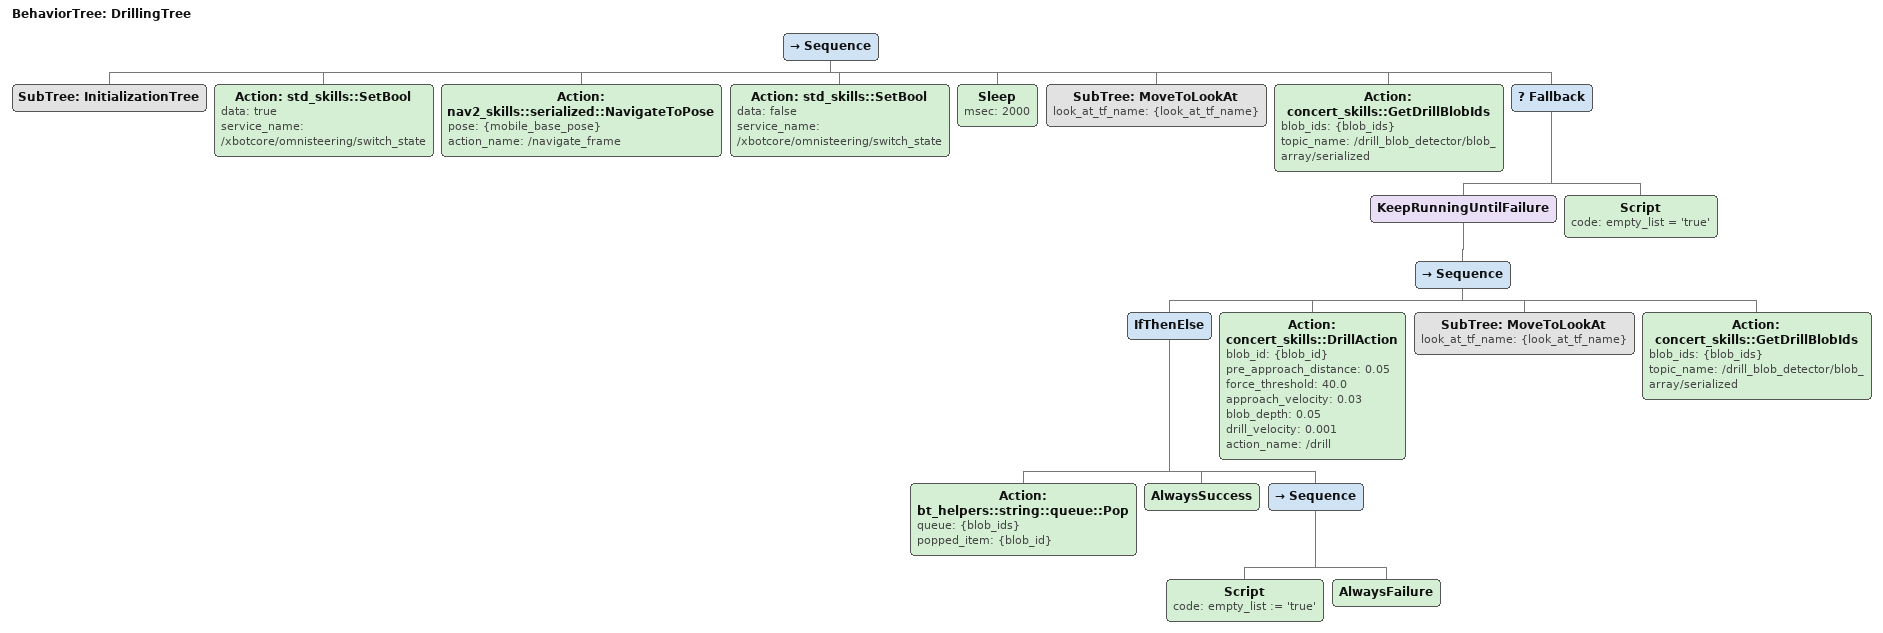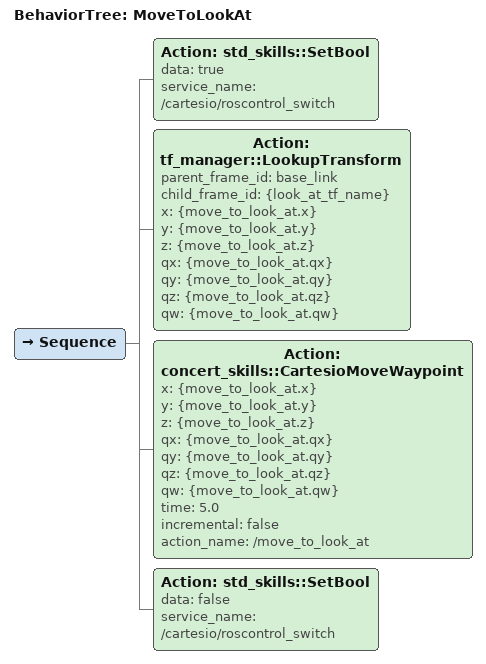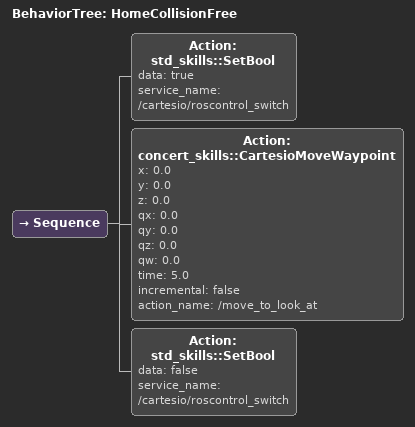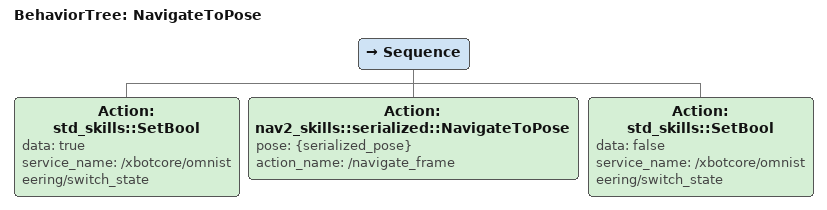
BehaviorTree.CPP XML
<?xml version="1.0"?>
<root
        BTCPP_format="4"
        main_tree_to_execute="DrillingTree">
    <include path="initialization.xml"/>
    <BehaviorTree ID="DrillingTree">
        <Sequence>
            <SubTree ID="InitializationTree"/>
            <Action
                    ID="std_skills::SetBool"
                    data="true"
                    service_name="/xbotcore/omnisteering/switch_state"/>
            <Action
                    ID="nav2_skills::serialized::NavigateToPose"
                    pose="{mobile_base_pose}"
                    action_name="/navigate_frame"/>
            <Action
                    ID="std_skills::SetBool"
                    data="false"
                    service_name="/xbotcore/omnisteering/switch_state"/>
            <Sleep msec="2000"/>
            <SubTree
                    ID="MoveToLookAt"
                    look_at_tf_name="{look_at_tf_name}"/>
            <Action
                    ID="concert_skills::GetDrillBlobIds"
                    blob_ids="{blob_ids}"
                    topic_name="/drill_blob_detector/blob_array/serialized"/>

            <Fallback>
                <KeepRunningUntilFailure>
                    <Sequence>
                        <IfThenElse>
                            <Action
                                    ID="bt_helpers::string::queue::Pop"
                                    queue="{blob_ids}"
                                    popped_item="{blob_id}"/>
                            <AlwaysSuccess/>
                            <Sequence>
                                <Script code=" empty_list := 'true' "/>
                                <AlwaysFailure/>
                            </Sequence>
                        </IfThenElse>
                        <Action
                                ID="concert_skills::DrillAction"
                                blob_id="{blob_id}"
                                pre_approach_distance="0.05"
                                force_threshold="40.0"
                                approach_velocity="0.03"
                                blob_depth="0.05"
                                drill_velocity="0.001"
                                action_name="/drill"/>
                        <SubTree
                                ID="MoveToLookAt"
                                look_at_tf_name="{look_at_tf_name}"/>
                        <Action
                                ID="concert_skills::GetDrillBlobIds"
                                blob_ids="{blob_ids}"
                                topic_name="/drill_blob_detector/blob_array/serialized"/>
                    </Sequence>
                </KeepRunningUntilFailure>
                <Script code=" empty_list = 'true' "/>
            </Fallback>
        </Sequence>
    </BehaviorTree>

    <BehaviorTree ID="MoveToLookAt">
        <Sequence>
            <Action
                    ID="std_skills::SetBool"
                    data="true"
                    service_name="/cartesio/roscontrol_switch"/>
            <Action
                    ID="tf_manager::LookupTransform"
                    parent_frame_id="base_link"
                    child_frame_id="{look_at_tf_name}"
                    x="{move_to_look_at.x}"
                    y="{move_to_look_at.y}"
                    z="{move_to_look_at.z}"
                    qx="{move_to_look_at.qx}"
                    qy="{move_to_look_at.qy}"
                    qz="{move_to_look_at.qz}"
                    qw="{move_to_look_at.qw}"/>
            <Action
                    ID="concert_skills::CartesioMoveWaypoint"
                    x="{move_to_look_at.x}"
                    y="{move_to_look_at.y}"
                    z="{move_to_look_at.z}"
                    qx="{move_to_look_at.qx}"
                    qy="{move_to_look_at.qy}"
                    qz="{move_to_look_at.qz}"
                    qw="{move_to_look_at.qw}"
                    time="5.0"
                    incremental="false"
                    action_name="/move_to_look_at"/>
            <Action
                    ID="std_skills::SetBool"
                    data="false"
                    service_name="/cartesio/roscontrol_switch"/>
        </Sequence>
    </BehaviorTree>

    <BehaviorTree ID="HomeCollisionFree">
        <Sequence>
            <Action
                    ID="std_skills::SetBool"
                    data="true"
                    service_name="/cartesio/roscontrol_switch"/>
            <Action
                    ID="concert_skills::CartesioMoveWaypoint"
                    x="0.0"
                    y="0.0"
                    z="0.0"
                    qx="0.0"
                    qy="0.0"
                    qz="0.0"
                    qw="0.0"
                    time="5.0"
                    incremental="false"
                    action_name="/move_to_look_at"/>
            <Action
                    ID="std_skills::SetBool"
                    data="false"
                    service_name="/cartesio/roscontrol_switch"/>
        </Sequence>
    </BehaviorTree>

    <BehaviorTree ID="NavigateToPose">
        <Sequence>

            <Action
                    ID="std_skills::SetBool"
                    data="true"
                    service_name="/xbotcore/omnisteering/switch_state"/>
            <Action
                    ID="nav2_skills::serialized::NavigateToPose"
                    pose="{serialized_pose}"
                    action_name="/navigate_frame"/>
            <Action
                    ID="std_skills::SetBool"
                    data="false"
                    service_name="/xbotcore/omnisteering/switch_state"/>
        </Sequence>
    </BehaviorTree>
</root>
